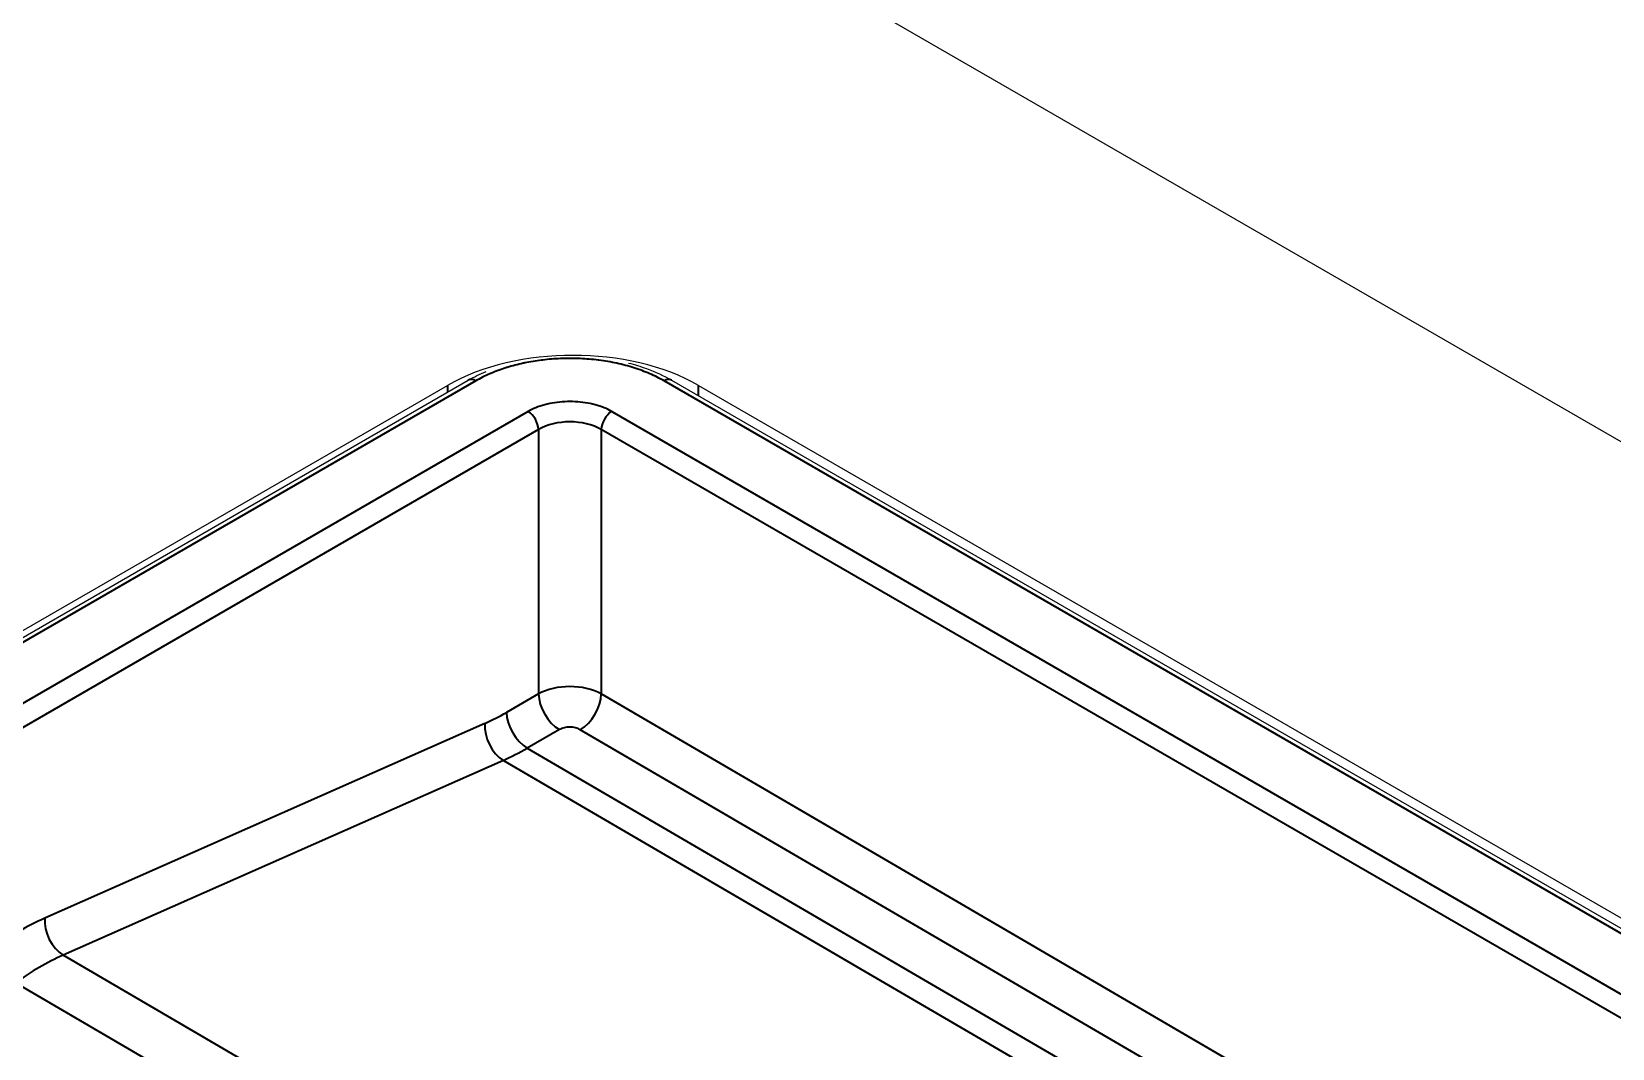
# Model space of a CAD drawing. Header units: millimetres. Extents: x 101 to 3000, y 150 to 4305.
# Drawn here: x 1663.31 to 1703.36, y 1398.33 to 1424.09 of the extents above; entities that cross this region are included whole.
import ezdxf

# ---------------------------------------------------------------- set-up
doc = ezdxf.new("R2010")
doc.units = ezdxf.units.MM
doc.header["$LTSCALE"] = 15
doc.layers.add('_Sichtbarkanten', color=7, linetype='Continuous', lineweight=25)
doc.layers.add('Sichtbar schmal (ISO)', color=7, linetype='Continuous', lineweight=35)

msp = doc.modelspace()

# ---------------------------------------------------------------- linework, layer by layer
at = {"layer": '_Sichtbarkanten'}
for p, q in [((1636.03, 1452.698), (2166.36, 1146.511)), ((1647.845, 1399.945), (1674.371, 1415.26)), ((1648.227, 1400.34), (1673.842, 1415.129)), ((1679.518, 1415.26), (2101.671, 1171.53)), ((1680.206, 1415.129), (2101.288, 1172.017))]:
    msp.add_line(p, q, dxfattribs=at)
msp.add_ellipse((1677.024, 1413.291), major_axis=(-4.5, 0), ratio=0.57735, start_param=3.926991, end_param=5.497787, dxfattribs=at)
msp.add_open_spline([(1678.431, 1415.695), (1678.587, 1415.654), (1678.738, 1415.607), (1679.11, 1415.471), (1679.324, 1415.372), (1679.518, 1415.26)], degree=3, knots=[0.5790483, 0.5790483, 0.5790483, 0.5790483, 0.646482, 0.646482, 0.7526541, 0.7526541, 0.7526541, 0.7526541], dxfattribs=at)
msp.add_open_spline([(1674.371, 1415.26), (1674.512, 1415.341), (1674.663, 1415.415), (1674.823, 1415.482)], degree=3, dxfattribs=at)
at = {"layer": 'Sichtbar schmal (ISO)'}
for p, q in [((1674.559, 1415.241), (1648.032, 1399.926)), ((1673.842, 1415.129), (1673.842, 1414.955)), ((2101.484, 1171.511), (1679.331, 1415.241)), ((1680.206, 1414.863), (1680.206, 1415.129)), ((1675.884, 1414.465), (1649.377, 1399.161)), ((1678.005, 1414.465), (2100.139, 1170.746)), ((1676.149, 1414.011), (1649.642, 1398.707)), ((1676.149, 1414.011), (1676.149, 1407.313)), ((2099.874, 1170.292), (1677.74, 1414.011)), ((1677.74, 1414.011), (1677.74, 1407.311)), ((1676.149, 1407.313), (1675.337, 1406.844)), ((1836.924, 1314.427), (1677.74, 1407.311)), ((1674.792, 1406.566), (1663.638, 1401.628)), ((1676.677, 1406.406), (1675.865, 1405.938)), ((1836.391, 1313.521), (1677.207, 1406.405)), ((1675.865, 1405.938), (1693.7, 1395.533)), ((1675.259, 1405.628), (1664.105, 1400.691)), ((1675.259, 1405.628), (1693.095, 1395.223)), ((1673.788, 1395.042), (1664.105, 1400.691)), ((1672.578, 1394.343), (1662.895, 1399.992))]:
    msp.add_line(p, q, dxfattribs=at)
for centre, major_axis, ratio, start_param, end_param in [((1674.559, 1414.935), (-0.188, 0.325), 0.57735, 5.497787, 6.283185), ((1679.331, 1414.935), (0.187, 0.325), 0.57735, 0, 0.785398), ((1675.884, 1414.159), (0.187, -0.325), 0.57735, 0.802851, 2.356194), ((1678.005, 1414.159), (-0.187, -0.325), 0.57735, 3.926991, 5.480334), ((1676.945, 1413.546), (-1.125, 0), 0.584359, 3.927157, 5.497639), ((1676.945, 1406.862), (-1.125, 0.002), 0.564858, 3.927945, 5.498499), ((1676.68, 1407.017), (-0.375, 0.65), 0.57735, 0.802851, 2.350959), ((1677.21, 1407.015), (0.378, 0.648), 0.574372, 3.929641, 5.482984), ((1675.254, 1412.401), (-3.285, -5.895), 0.587338, 0.662122, 0.776517), ((1675.868, 1406.548), (-0.375, 0.65), 0.57735, 0.802851, 2.350959), ((1675.322, 1406.27), (-0.304, 0.686), 0.638319, 0.867947, 2.416202), ((1675.784, 1412.106), (-3.663, -6.543), 0.586051, 0.663298, 0.777689), ((1663.073, 1394.496), (-4.015, -7.205), 0.587338, 3.803714, 4.032507), ((1664.168, 1401.333), (-0.304, 0.686), 0.638319, 0.867947, 2.416202), ((1663.604, 1394.201), (-3.636, -6.557), 0.588623, 3.802531, 4.031336)]:
    msp.add_ellipse(centre, major_axis=major_axis, ratio=ratio, start_param=start_param, end_param=end_param, dxfattribs=at)
for points, knots in [([(1679.331, 1415.241), (1679.218, 1415.307), (1679.097, 1415.367), (1678.969, 1415.422), (1678.841, 1415.478), (1678.706, 1415.528), (1678.565, 1415.573), (1678.426, 1415.617), (1678.281, 1415.655), (1678.132, 1415.687), (1677.984, 1415.72), (1677.831, 1415.746), (1677.676, 1415.766), (1677.672, 1415.766), (1677.667, 1415.767), (1677.663, 1415.767), (1677.512, 1415.786), (1677.359, 1415.799), (1677.205, 1415.806), (1677.199, 1415.806), (1677.192, 1415.807), (1677.186, 1415.807), (1677.034, 1415.813), (1676.881, 1415.814), (1676.729, 1415.808), (1676.721, 1415.808), (1676.712, 1415.807), (1676.704, 1415.807), (1676.554, 1415.801), (1676.405, 1415.789), (1676.257, 1415.771), (1676.247, 1415.77), (1676.237, 1415.769), (1676.226, 1415.767), (1676.082, 1415.749), (1675.939, 1415.725), (1675.8, 1415.696), (1675.788, 1415.694), (1675.776, 1415.691), (1675.764, 1415.689), (1675.624, 1415.659), (1675.488, 1415.623), (1675.357, 1415.583), (1675.346, 1415.579), (1675.336, 1415.576), (1675.325, 1415.573), (1675.19, 1415.53), (1675.061, 1415.482), (1674.938, 1415.43), (1674.932, 1415.427), (1674.926, 1415.425), (1674.92, 1415.422), (1674.792, 1415.367), (1674.672, 1415.307), (1674.559, 1415.241)], [0, 0, 0, 0, 0.090909, 0.090909, 0.090909, 0.181748, 0.181748, 0.181748, 0.271516, 0.271516, 0.271516, 0.361211, 0.361211, 0.361211, 0.363636, 0.363636, 0.363636, 0.450924, 0.450924, 0.450924, 0.454545, 0.454545, 0.454545, 0.540645, 0.540645, 0.540645, 0.545455, 0.545455, 0.545455, 0.63041, 0.63041, 0.63041, 0.636364, 0.636364, 0.636364, 0.719986, 0.719986, 0.719986, 0.727273, 0.727273, 0.727273, 0.811363, 0.811363, 0.811363, 0.818182, 0.818182, 0.818182, 0.904885, 0.904885, 0.904885, 0.909091, 0.909091, 0.909091, 1, 1, 1, 1]), ([(1678.005, 1414.465), (1677.945, 1414.5), (1677.88, 1414.532), (1677.809, 1414.561), (1677.738, 1414.589), (1677.663, 1414.615), (1677.583, 1414.636), (1677.503, 1414.658), (1677.42, 1414.676), (1677.335, 1414.689), (1677.25, 1414.702), (1677.163, 1414.711), (1677.077, 1414.715), (1676.99, 1414.72), (1676.902, 1414.72), (1676.816, 1414.715), (1676.729, 1414.711), (1676.643, 1414.702), (1676.558, 1414.689), (1676.473, 1414.676), (1676.39, 1414.659), (1676.31, 1414.637), (1676.23, 1414.616), (1676.153, 1414.59), (1676.082, 1414.561), (1676.011, 1414.532), (1675.946, 1414.5), (1675.884, 1414.465)], [0, 0, 0, 0, 0.111111, 0.111111, 0.111111, 0.222222, 0.222222, 0.222222, 0.333333, 0.333333, 0.333333, 0.444444, 0.444444, 0.444444, 0.555556, 0.555556, 0.555556, 0.666667, 0.666667, 0.666667, 0.777778, 0.777778, 0.777778, 0.888889, 0.888889, 0.888889, 1, 1, 1, 1])]:
    msp.add_open_spline(points, degree=3, knots=knots, dxfattribs=at)
msp.add_open_spline([(1677.207, 1406.405), (1677.19, 1406.415), (1677.152, 1406.433), (1677.087, 1406.454), (1677.016, 1406.466), (1676.942, 1406.471), (1676.868, 1406.467), (1676.798, 1406.454), (1676.732, 1406.434), (1676.695, 1406.416), (1676.677, 1406.406)], degree=3, dxfattribs=at)

doc.saveas('drawing.dxf')
